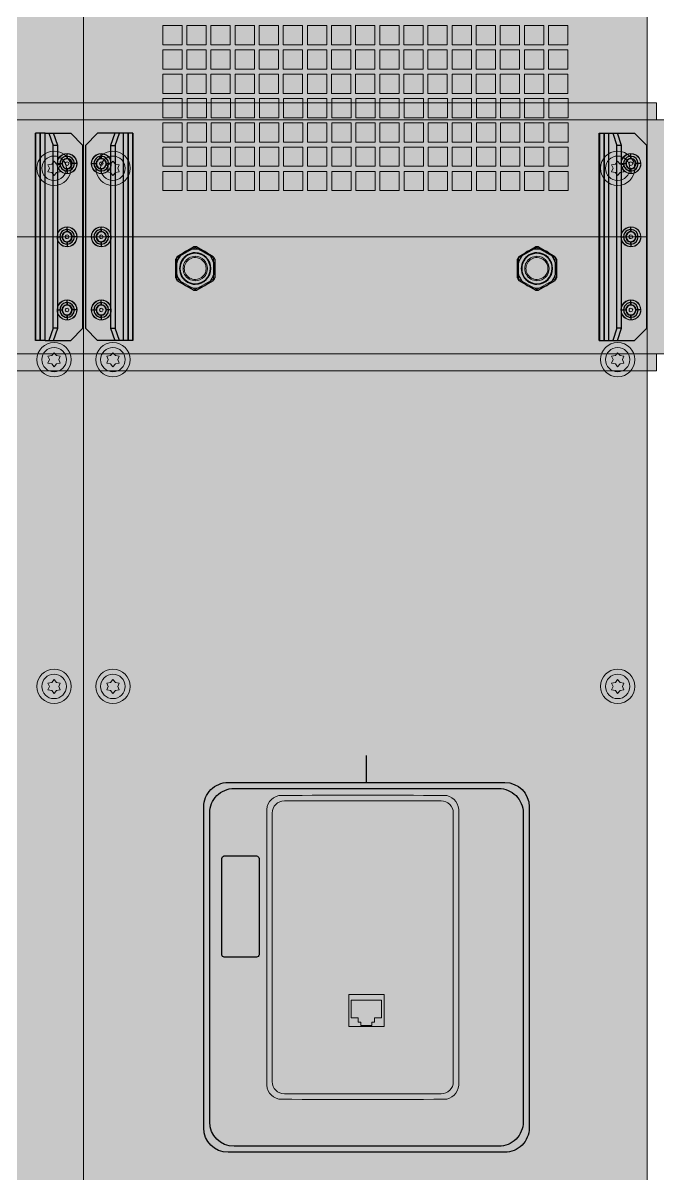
# Model space of a CAD drawing. Header units: millimetres. Extents: x 6914 to 9858, y -2771 to -210.
# Drawn here: x 7604.8 to 7864.9, y -1263.8 to -792.2 of the extents above; entities that cross this region are included whole.
import ezdxf

# ---------------------------------------------------------------- set-up
doc = ezdxf.new("R2010")
doc.units = ezdxf.units.MM
doc.layers.get('0').update_dxf_attribs({"lineweight": 9})
for name, color, linetype in [('Cabinet', 7, 'Continuous'), ('HIDDEN', 7, 'Continuous'), ('Modules', 7, 'Continuous')]:
    doc.layers.add(name, color=color, linetype=linetype)
doc.layers.add('THICK', color=7, linetype='Continuous', lineweight=13)
doc.layers.add('тонкая', color=7, linetype='Continuous', lineweight=13)
doc.layers.add('Невидимые', color=170, linetype='Continuous', plot=False)

# ---------------------------------------------------------------- blocks, each defined once
blk = doc.blocks.new('VW3A99ACFCB')
at = {"ltscale": 10, "true_color": 0xf0f0f0}
h = blk.add_hatch(color=7, dxfattribs=at)
h.dxf.hatch_style = 1
h.paths.add_polyline_path([(-250, -110), (-250, -103), (-285, -103), (-290, -98), (-290, -12), (-285, -7), (-250, -7), (-250, 0), (250, 0), (250, -7), (285, -7), (290, -12), (290, -98), (285, -103), (250, -103), (250, -110)])
at = {"ltscale": 40}
for p, q in [((-250, -7), (250, -7)), ((-250, -103), (250, -103))]:
    blk.add_line(p, q, dxfattribs=at)
at = {"ltscale": 10}
blk.add_lwpolyline([(-250, -110), (-250, -103), (-285, -103), (-290, -98), (-290, -12), (-285, -7), (-250, -7), (-250, 0), (250, 0), (250, -7), (285, -7), (290, -12), (290, -98), (285, -103), (250, -103), (250, -110), (-250, -110)], dxfattribs=at)
at = {"layer": 'HIDDEN'}
for p, q in [((-4.5, -12.5), (-4.5, -12.5)), ((-0.5, -12.5), (-4.5, -12.5)), ((-4.5, -97.5), (-4.5, -12.5)), ((-4.258770483138505, -97.5), (-4.258770483138505, -12.5)), ((-2.5, -12.5), (-2.5, -12.5)), ((-2.5, -97.5), (-2.5, -12.5)), ((-2.379385241569253, -97.5), (-2.379385241569253, -12.5)), ((-0.5, -12.5), (-0.5, -12.5)), ((-0.5, -97.5), (-0.5, -12.5)), ((-0.5, -97.5), (-0.5, -12.5)), ((-0.5, -12.5), (10, -12.5)), ((1.069303968688473, -12.5), (2.779404685323243, -17.5)), ((4.658789926892496, -17.5), (2.948689210272278, -12.5)), ((10, -12.5), (10, -12.5)), ((15, -17.5), (10, -12.5)), ((21, -12.5), (16, -17.5)), ((21, -12.5), (21, -12.5)), ((31.5, -12.5), (21, -12.5)), ((28.05131078972772, -12.5), (26.3412100731075, -17.5)), ((28.22059531467676, -17.5), (29.93069603129697, -12.5)), ((31.5, -12.5), (31.5, -12.5)), ((35.5, -12.5), (31.5, -12.5)), ((31.5, -12.5), (31.5, -97.5)), ((31.5, -12.5), (31.5, -97.5)), ((33.37938524156925, -12.5), (33.37938524156925, -97.5)), ((33.5, -12.5), (33.5, -12.5)), ((33.5, -12.5), (33.5, -97.5)), ((35.25877048313851, -12.5), (35.25877048313851, -97.5)), ((35.5, -12.5), (35.5, -12.5)), ((35.5, -12.5), (35.5, -97.5)), ((226.5, -12.5), (226.5, -12.5)), ((226.5, -12.5), (230.5, -12.5)), ((226.5, -97.5), (226.5, -12.5)), ((226.7412295168615, -97.5), (226.7412295168615, -12.5)), ((228.5, -12.5), (228.5, -12.5)), ((228.5, -97.5), (228.5, -12.5)), ((228.6206147584307, -97.5), (228.6206147584307, -12.5)), ((230.5, -12.5), (230.5, -12.5)), ((230.5, -12.5), (241, -12.5)), ((230.5, -97.5), (230.5, -12.5)), ((230.5, -97.5), (230.5, -12.5)), ((232.0693039686885, -12.5), (233.7794046853232, -17.5)), ((235.6587899268925, -17.5), (233.9486892102723, -12.5)), ((241, -12.5), (241, -12.5)), ((246, -17.5), (241, -12.5)), ((2.779404685323243, -92.5), (2.779404685323243, -17.5)), ((4.658789926892496, -17.5), (2.779404685323243, -17.5)), ((4.658789926892496, -92.5), (4.658789926892496, -17.5)), ((15, -17.5), (15, -17.5)), ((15, -92.5), (15, -17.5)), ((16, -17.5), (16, -17.5)), ((16, -17.5), (16, -92.5)), ((26.3412100731075, -17.5), (28.22059531467676, -17.5)), ((26.3412100731075, -17.5), (26.3412100731075, -92.5)), ((28.22059531467676, -17.5), (28.22059531467676, -92.5)), ((235.6587899268925, -17.5), (233.7794046853232, -17.5)), ((233.7794046853232, -92.5), (233.7794046853232, -17.5)), ((235.6587899268925, -92.5), (235.6587899268925, -17.5)), ((246, -17.5), (246, -17.5)), ((246, -92.5), (246, -17.5)), ((8.5, -23), (8.5, -21)), ((8.5, -22), (8.5, -23)), ((8.5, -23), (8.5, -22)), ((8.5, -22.94999999999709), (8.5, -22.94999999999709)), ((8.5, -23), (8.5, -23)), ((22.5, -23), (22.5, -21)), ((22.5, -22), (22.5, -23)), ((22.5, -23), (22.5, -22)), ((22.5, -22.94999999999709), (22.5, -22.94999999999709)), ((22.5, -23), (22.5, -23)), ((239.5, -23), (239.5, -21)), ((239.5, -22), (239.5, -23)), ((239.5, -23), (239.5, -22)), ((239.5, -22.94999999999709), (239.5, -22.94999999999709)), ((239.5, -23), (239.5, -23)), ((4.5, -25.00000001187436), (6.399999999994179, -25.00000000470754)), ((6.399999999994179, -25), (6.400000000314321, -25.00000000470754)), ((8.5, -24.25), (8.5, -24.25)), ((8.5, -25.75), (8.5, -25.75)), ((8.5, -28), (8.5, -27)), ((8.5, -27), (8.5, -27)), ((8.5, -27), (8.5, -29)), ((8.5, -27), (8.5, -28)), ((8.5, -27.05000000000291), (8.5, -27.05000000000291)), ((12.5, -24.99999998812564), (10.59999999999127, -24.99999999529246)), ((10.60000000000582, -25), (10.59999999968568, -24.99999999529246)), ((18.5, -25.00000001187436), (20.39999999999418, -25.00000000470754)), ((20.39999999999418, -25), (20.40000000031432, -25.00000000470754)), ((22.5, -24.25), (22.5, -24.25)), ((22.5, -25.75), (22.5, -25.75)), ((22.5, -28), (22.5, -27)), ((22.5, -27), (22.5, -27)), ((22.5, -27), (22.5, -29)), ((22.5, -27), (22.5, -28)), ((22.5, -27.05000000000291), (22.5, -27.05000000000291)), ((26.5, -24.99999998812564), (24.59999999999127, -24.99999999529246)), ((24.60000000000582, -25), (24.59999999968568, -24.99999999529246)), ((235.5, -25.00000001187436), (237.3999999999942, -25.00000000470754)), ((237.3999999999942, -25), (237.4000000003143, -25.00000000470754)), ((239.5, -24.25), (239.5, -24.25)), ((239.5, -25.75), (239.5, -25.75)), ((239.5, -28), (239.5, -27)), ((239.5, -27), (239.5, -27)), ((239.5, -27), (239.5, -29)), ((239.5, -27), (239.5, -28)), ((239.5, -27.05000000000291), (239.5, -27.05000000000291)), ((243.5, -24.99999998812564), (241.6000000000058, -24.99999999529246)), ((241.6000000000058, -25), (241.5999999996857, -24.99999999529246)), ((8.5, -53), (8.5, -51)), ((22.5, -53), (22.5, -51)), ((239.5, -53), (239.5, -51)), ((4.5, -55.00000001186709), (6.399999999994179, -55.00000000470754)), ((6.399999999994179, -55), (6.400000000314321, -55.00000000470754)), ((8.5, -52), (8.5, -53)), ((8.5, -53), (8.5, -52)), ((8.5, -52.94999999999709), (8.5, -52.94999999999709)), ((8.5, -53), (8.5, -53)), ((8.5, -54.25), (8.5, -54.25)), ((8.5, -55.75), (8.5, -55.75)), ((12.5, -54.99999998813291), (10.59999999999127, -54.99999999529246)), ((10.60000000000582, -55), (10.59999999968568, -54.99999999529246)), ((18.5, -55.00000001186709), (20.39999999999418, -55.00000000470754)), ((20.39999999999418, -55), (20.40000000031432, -55.00000000470754)), ((22.5, -52), (22.5, -53)), ((22.5, -53), (22.5, -52)), ((22.5, -52.94999999999709), (22.5, -52.94999999999709)), ((22.5, -53), (22.5, -53)), ((22.5, -54.25), (22.5, -54.25)), ((22.5, -55.75), (22.5, -55.75)), ((26.5, -54.99999998813291), (24.59999999999127, -54.99999999529246)), ((24.60000000000582, -55), (24.59999999968568, -54.99999999529246)), ((235.5, -55.00000001186709), (237.3999999999942, -55.00000000470754)), ((237.3999999999942, -55), (237.4000000003143, -55.00000000470754)), ((239.5, -52), (239.5, -53)), ((239.5, -53), (239.5, -52)), ((239.5, -52.94999999999709), (239.5, -52.94999999999709)), ((239.5, -53), (239.5, -53)), ((239.5, -54.25), (239.5, -54.25)), ((239.5, -55.75), (239.5, -55.75)), ((243.5, -54.99999998813291), (241.6000000000058, -54.99999999529246)), ((241.6000000000058, -55), (241.5999999996857, -54.99999999529246)), ((8.5, -58), (8.5, -57)), ((8.5, -57), (8.5, -57)), ((8.5, -57), (8.5, -59)), ((8.5, -57), (8.5, -58)), ((8.5, -57.05000000000291), (8.5, -57.05000000000291)), ((22.5, -58), (22.5, -57)), ((22.5, -57), (22.5, -57)), ((22.5, -57), (22.5, -59)), ((22.5, -57), (22.5, -58)), ((22.5, -57.05000000000291), (22.5, -57.05000000000291)), ((53.65225168956385, -63.00462015793164), (60.34774831043615, -59.13897338151583)), ((60.34774831043615, -59.13897338151583), (60.34774831043615, -59.13897338151583)), ((61, -59.33974596215558), (61, -59.33974596215558)), ((61.65225168956385, -59.13897338151583), (61.65225168956385, -59.13897338151583)), ((61.65225168956385, -59.13897338151583), (68.34774831043615, -63.00462015793164)), ((193.6522516895639, -63.00462015793164), (200.3477483104361, -59.13897338151583)), ((200.3477483104361, -59.13897338151583), (200.3477483104361, -59.13897338151583)), ((201, -59.33974596215558), (201, -59.33974596215558)), ((201.6522516895639, -59.13897338151583), (201.6522516895639, -59.13897338151583)), ((201.6522516895639, -59.13897338151583), (208.3477483104361, -63.00462015793164)), ((239.5, -58), (239.5, -57)), ((239.5, -57), (239.5, -57)), ((239.5, -57), (239.5, -59)), ((239.5, -57), (239.5, -58)), ((239.5, -57.05000000000291), (239.5, -57.05000000000291)), ((53, -64.13435322358418), (53, -64.13435322358418)), ((53, -71.86564677641582), (53, -64.13435322358418)), ((53.5, -63.66987298108143), (53.5, -63.66987298108143)), ((53.65225168956385, -63.00462015793164), (53.65225168956385, -63.00462015793164)), ((61, -61.57499999999709), (61, -61.57499999999709)), ((61, -63), (61, -63)), ((61, -63), (61, -63)), ((68.34774831043615, -63.00462015793164), (68.34774831043615, -63.00462015793164)), ((68.5, -63.66987298108143), (68.5, -63.66987298108143)), ((69, -64.13435322358418), (69, -64.13435322358418)), ((69, -64.13435322358418), (69, -71.86564677641582)), ((193, -64.13435322358418), (193, -64.13435322358418)), ((193, -71.86564677641582), (193, -64.13435322358418)), ((193.5, -63.66987298108143), (193.5, -63.66987298108143)), ((193.6522516895639, -63.00462015793164), (193.6522516895639, -63.00462015793164)), ((201, -61.57499999999709), (201, -61.57499999999709)), ((201, -63), (201, -63)), ((201, -63), (201, -63)), ((208.3477483104361, -63.00462015793164), (208.3477483104361, -63.00462015793164)), ((208.5, -63.66987298108143), (208.5, -63.66987298108143)), ((209, -64.13435322358418), (209, -64.13435322358418)), ((209, -64.13435322358418), (209, -71.86564677641582)), ((54.75, -68), (54.75, -68)), ((67.25, -68), (67.25, -68)), ((194.75, -68), (194.75, -68)), ((207.25, -68), (207.25, -68)), ((53, -71.86564677641582), (53, -71.86564677641582)), ((53.5, -72.33012701891857), (53.5, -72.33012701891857)), ((53.65225168956385, -72.99537984206836), (53.65225168956385, -72.99537984206836)), ((60.34774831043615, -76.86102661848417), (53.65225168956385, -72.99537984206836)), ((61, -73), (61, -73)), ((61, -73), (61, -73)), ((61, -74.42500000000291), (61, -74.42500000000291)), ((68.34774831043615, -72.99537984206836), (61.65225168956385, -76.86102661848417)), ((68.34774831043615, -72.99537984206836), (68.34774831043615, -72.99537984206836)), ((68.5, -72.33012701891857), (68.5, -72.33012701891857)), ((69, -71.86564677641582), (69, -71.86564677641582)), ((193, -71.86564677641582), (193, -71.86564677641582)), ((193.5, -72.33012701891857), (193.5, -72.33012701891857)), ((193.6522516895639, -72.99537984206836), (193.6522516895639, -72.99537984206836)), ((200.3477483104361, -76.86102661848417), (193.6522516895639, -72.99537984206836)), ((201, -73), (201, -73)), ((201, -73), (201, -73)), ((201, -74.42500000000291), (201, -74.42500000000291)), ((208.3477483104361, -72.99537984206836), (201.6522516895639, -76.86102661848417)), ((208.3477483104361, -72.99537984206836), (208.3477483104361, -72.99537984206836)), ((208.5, -72.33012701891857), (208.5, -72.33012701891857)), ((209, -71.86564677641582), (209, -71.86564677641582)), ((60.34774831043615, -76.86102661848417), (60.34774831043615, -76.86102661848417)), ((61, -76.66025403784442), (61, -76.66025403784442)), ((61.65225168956385, -76.86102661848417), (61.65225168956385, -76.86102661848417)), ((200.3477483104361, -76.86102661848417), (200.3477483104361, -76.86102661848417)), ((201, -76.66025403784442), (201, -76.66025403784442)), ((201.6522516895639, -76.86102661848417), (201.6522516895639, -76.86102661848417)), ((8.5, -83), (8.5, -81)), ((8.5, -82), (8.5, -83)), ((8.5, -83), (8.5, -82)), ((8.5, -82.94999999999709), (8.5, -82.94999999999709)), ((8.5, -83), (8.5, -83)), ((8.5, -84.25), (8.5, -84.25)), ((22.5, -83), (22.5, -81)), ((22.5, -82), (22.5, -83)), ((22.5, -83), (22.5, -82)), ((22.5, -82.94999999999709), (22.5, -82.94999999999709)), ((22.5, -83), (22.5, -83)), ((22.5, -84.25), (22.5, -84.25)), ((239.5, -83), (239.5, -81)), ((239.5, -82), (239.5, -83)), ((239.5, -83), (239.5, -82)), ((239.5, -82.94999999999709), (239.5, -82.94999999999709)), ((239.5, -83), (239.5, -83)), ((239.5, -84.25), (239.5, -84.25)), ((4.5, -85.00000001187436), (6.399999999994179, -85.00000000470754)), ((6.399999999994179, -85), (6.400000000314321, -85.0000000047039)), ((8.5, -85.75), (8.5, -85.75)), ((8.5, -88), (8.5, -87)), ((8.5, -87), (8.5, -87)), ((8.5, -87), (8.5, -89)), ((8.5, -87), (8.5, -88)), ((8.5, -87.04999999999927), (8.5, -87.04999999999927)), ((12.5, -84.99999998812564), (10.59999999999127, -84.99999999529246)), ((10.60000000000582, -85), (10.59999999968568, -84.9999999952961)), ((18.5, -85.00000001187436), (20.39999999999418, -85.00000000470754)), ((20.39999999999418, -85), (20.40000000031432, -85.0000000047039)), ((22.5, -85.75), (22.5, -85.75)), ((22.5, -88), (22.5, -87)), ((22.5, -87), (22.5, -87)), ((22.5, -87), (22.5, -89)), ((22.5, -87), (22.5, -88)), ((22.5, -87.04999999999927), (22.5, -87.04999999999927)), ((26.5, -84.99999998812564), (24.59999999999127, -84.99999999529246)), ((24.60000000000582, -85), (24.59999999968568, -84.9999999952961)), ((235.5, -85.00000001187436), (237.3999999999942, -85.00000000470754)), ((237.3999999999942, -85), (237.4000000003143, -85.0000000047039)), ((239.5, -85.75), (239.5, -85.75)), ((239.5, -88), (239.5, -87)), ((239.5, -87), (239.5, -87)), ((239.5, -87), (239.5, -89)), ((239.5, -87), (239.5, -88)), ((239.5, -87.04999999999927), (239.5, -87.04999999999927)), ((243.5, -84.99999998812564), (241.6000000000058, -84.99999999529246)), ((241.6000000000058, -85), (241.5999999996857, -84.9999999952961)), ((2.779404685323243, -92.5), (1.069303968688473, -97.5)), ((4.658789926892496, -92.5), (2.779404685323243, -92.5)), ((2.948689210272278, -97.5), (4.658789926892496, -92.5)), ((10, -97.5), (15, -92.5)), ((15, -92.5), (15, -92.5)), ((16, -92.5), (16, -92.5)), ((16, -92.5), (21, -97.5)), ((26.3412100731075, -92.5), (28.22059531467676, -92.5)), ((26.3412100731075, -92.5), (28.05131078972772, -97.5)), ((29.93069603129697, -97.5), (28.22059531467676, -92.5)), ((233.7794046853232, -92.5), (232.0693039686885, -97.5)), ((235.6587899268925, -92.5), (233.7794046853232, -92.5)), ((233.9486892102723, -97.5), (235.6587899268925, -92.5)), ((241, -97.5), (246, -92.5)), ((246, -92.5), (246, -92.5)), ((-4.5, -97.5), (-4.5, -97.5)), ((-0.5, -97.5), (-4.5, -97.5)), ((-2.5, -97.5), (-2.5, -97.5)), ((-0.5, -97.5), (-0.5, -97.5)), ((-0.5, -97.5), (10, -97.5)), ((10, -97.5), (10, -97.5)), ((21, -97.5), (21, -97.5)), ((31.5, -97.5), (21, -97.5)), ((35.5, -97.5), (31.5, -97.5)), ((31.5, -97.5), (31.5, -97.5)), ((33.5, -97.5), (33.5, -97.5)), ((35.5, -97.5), (35.5, -97.5)), ((226.5, -97.5), (226.5, -97.5)), ((226.5, -97.5), (230.5, -97.5)), ((228.5, -97.5), (228.5, -97.5)), ((230.5, -97.5), (230.5, -97.5)), ((230.5, -97.5), (241, -97.5)), ((241, -97.5), (241, -97.5))]:
    blk.add_line(p, q, dxfattribs=at)
for centre, radius, start, end in [((8.5, -25), 3, 89.99998127617698, 270.000018723823), ((8.5, -25), 2.1, 0, 180.0000198582684), ((8.5, -25), 2.05, 89.99998127611597, 270.000018723884), ((8.5, -25), 2, 89.99998127617698, 270.000018723823), ((8.5, -25), 2, 89.99998127617698, 270.000018723823), ((8.5, -25), 3, 270.000018723823, 89.99998127617698), ((8.5, -25), 2.05, 270.000018723884, 89.99998127611597), ((8.5, -25), 2, 270.000018723823, 89.99998127617698), ((8.5, -25), 2, 270.000018723823, 89.99998127617698), ((22.5, -25), 3, 89.99998127617698, 270.000018723823), ((22.5, -25), 2.1, 0, 180.0000198582684), ((22.5, -25), 2.05, 89.99998127611597, 270.000018723884), ((22.5, -25), 2, 89.99998127617698, 270.000018723823), ((22.5, -25), 2, 89.99998127617698, 270.000018723823), ((22.5, -25), 3, 270.000018723823, 89.99998127617698), ((22.5, -25), 2.05, 270.000018723884, 89.99998127611597), ((22.5, -25), 2, 270.000018723823, 89.99998127617698), ((22.5, -25), 2, 270.000018723823, 89.99998127617698), ((239.5, -25), 3, 89.99998127617698, 270.000018723823), ((239.5, -25), 2.1, 0, 180.0000198582684), ((239.5, -25), 2.05, 89.99998127611597, 270.000018723884), ((239.5, -25), 2, 89.99998127617698, 270.000018723823), ((239.5, -25), 2, 89.99998127617698, 270.000018723823), ((239.5, -25), 3, 270.000018723823, 89.99998127617698), ((239.5, -25), 2.05, 270.000018723884, 89.99998127611597), ((239.5, -25), 2, 270.000018723823, 89.99998127617698), ((239.5, -25), 2, 270.000018723823, 89.99998127617698), ((8.5, -25), 2.1, 180.0000198582684, 0), ((22.5, -25), 2.1, 180.0000198582684, 0), ((239.5, -25), 2.1, 180.0000198582684, 0), ((8.5, -55), 3, 89.99998127617698, 270.000018723823), ((8.5, -55), 2.1, 0, 180.0000198582684), ((8.5, -55), 2.1, 180.0000198582684, 0), ((8.5, -55), 2.05, 89.99998127611597, 270.000018723884), ((8.5, -55), 2, 89.99998127617698, 270.000018723823), ((8.5, -55), 2, 89.99998127617698, 270.000018723823), ((8.5, -55), 3, 270.000018723823, 89.99998127617698), ((8.5, -55), 2.05, 270.000018723884, 89.99998127611597), ((8.5, -55), 2, 270.000018723823, 89.99998127617698), ((8.5, -55), 2, 270.000018723823, 89.99998127617698), ((22.5, -55), 3, 89.99998127617698, 270.000018723823), ((22.5, -55), 2.1, 0, 180.0000198582684), ((22.5, -55), 2.1, 180.0000198582684, 0), ((22.5, -55), 2.05, 89.99998127611597, 270.000018723884), ((22.5, -55), 2, 89.99998127617698, 270.000018723823), ((22.5, -55), 2, 89.99998127617698, 270.000018723823), ((22.5, -55), 3, 270.000018723823, 89.99998127617698), ((22.5, -55), 2.05, 270.000018723884, 89.99998127611597), ((22.5, -55), 2, 270.000018723823, 89.99998127617698), ((22.5, -55), 2, 270.000018723823, 89.99998127617698), ((239.5, -55), 3, 89.99998127617698, 270.000018723823), ((239.5, -55), 2.1, 0, 180.0000198582684), ((239.5, -55), 2.1, 180.0000198582684, 0), ((239.5, -55), 2.05, 89.99998127611597, 270.000018723884), ((239.5, -55), 2, 89.99998127617698, 270.000018723823), ((239.5, -55), 2, 89.99998127617698, 270.000018723823), ((239.5, -55), 3, 270.000018723823, 89.99998127617698), ((239.5, -55), 2.05, 270.000018723884, 89.99998127611597), ((239.5, -55), 2, 270.000018723823, 89.99998127617698), ((239.5, -55), 2, 270.000018723823, 89.99998127617698), ((61, -68), 8, 119.9999941332611, 180.0000198399067), ((61, -68), 8, 89.99998127607276, 119.9999941332611), ((61, -68), 8.885, 89.99998127603108, 94.20990326735513), ((61, -68), 8.885, 85.79011658049959, 89.99998127603108), ((61, -68), 8, 60.00002571459981, 89.99998127607276), ((61, -68), 8, 0, 60.00002571459981), ((201, -68), 8, 119.9999941332611, 180.0000198399067), ((201, -68), 8, 89.99998127607276, 119.9999941332611), ((201, -68), 8.885, 89.99998127603108, 94.20990326735513), ((201, -68), 8.885, 85.79011658049959, 89.99998127603108), ((201, -68), 8, 60.00002571459981, 89.99998127607276), ((201, -68), 8, 0, 60.00002571459981), ((61, -68), 8.885000000000002, 145.7900849992804, 154.2098716860706), ((61, -68), 6.425, 89.99998127607641, 270.0000187239236), ((61, -68), 6.25, 0, 180.0000198399067), ((61, -68), 6.425, 270.0000187239236, 89.99998127607641), ((61, -68), 8.885, 25.79009086595174, 34.20987755277147), ((201, -68), 8.885000000000002, 145.7900849992804, 154.2098716860706), ((201, -68), 6.425, 89.99998127607641, 270.0000187239236), ((201, -68), 6.25, 0, 180.0000198399067), ((201, -68), 6.425, 270.0000187239236, 89.99998127607641), ((201, -68), 8.885, 25.79009086595174, 34.20987755277147), ((61, -68), 8, 180.0000198399067, 240.0000058667389), ((61, -68), 6.25, 180.0000198399067, 0), ((61, -68), 8, 299.9999742854002, 0), ((201, -68), 8, 180.0000198399067, 240.0000058667389), ((201, -68), 6.25, 180.0000198399067, 0), ((201, -68), 8, 299.9999742854002, 0), ((61, -68), 8.885, 205.7901283139294, 214.2099150007196), ((61, -68), 8, 240.0000058667389, 270.0000187239272), ((61, -68), 8, 270.0000187239272, 299.9999742854002), ((61, -68), 8.885000000000002, 325.7901224472286, 334.2099091340482), ((201, -68), 8.885, 205.7901283139294, 214.2099150007196), ((201, -68), 8, 240.0000058667389, 270.0000187239272), ((201, -68), 8, 270.0000187239272, 299.9999742854002), ((201, -68), 8.885000000000002, 325.7901224472286, 334.2099091340482), ((61, -68), 8.885, 265.7900967326449, 270.0000187239689), ((61, -68), 8.885, 270.0000187239689, 274.2098834195004), ((201, -68), 8.885, 265.7900967326449, 270.0000187239689), ((201, -68), 8.885, 270.0000187239689, 274.2098834195004), ((8.5, -85), 3, 89.99998127617698, 270.000018723823), ((8.5, -85), 2.1, 0, 180.0000198582684), ((8.5, -85), 2.05, 89.99998127611597, 270.000018723884), ((8.5, -85), 2, 89.99998127617698, 270.000018723823), ((8.5, -85), 2, 89.99998127617698, 270.000018723823), ((8.5, -85), 3, 270.000018723823, 89.99998127617698), ((8.5, -85), 2.05, 270.000018723884, 89.99998127611597), ((8.5, -85), 2, 270.000018723823, 89.99998127617698), ((8.5, -85), 2, 270.000018723823, 89.99998127617698), ((22.5, -85), 3, 89.99998127617698, 270.000018723823), ((22.5, -85), 2.1, 0, 180.0000198582684), ((22.5, -85), 2.05, 89.99998127611597, 270.000018723884), ((22.5, -85), 2, 89.99998127617698, 270.000018723823), ((22.5, -85), 2, 89.99998127617698, 270.000018723823), ((22.5, -85), 3, 270.000018723823, 89.99998127617698), ((22.5, -85), 2.05, 270.000018723884, 89.99998127611597), ((22.5, -85), 2, 270.000018723823, 89.99998127617698), ((22.5, -85), 2, 270.000018723823, 89.99998127617698), ((239.5, -85), 3, 89.99998127617698, 270.000018723823), ((239.5, -85), 2.1, 0, 180.0000198582684), ((239.5, -85), 2.05, 89.99998127611597, 270.000018723884), ((239.5, -85), 2, 89.99998127617698, 270.000018723823), ((239.5, -85), 2, 89.99998127617698, 270.000018723823), ((239.5, -85), 3, 270.000018723823, 89.99998127617698), ((239.5, -85), 2.05, 270.000018723884, 89.99998127611597), ((239.5, -85), 2, 270.000018723823, 89.99998127617698), ((239.5, -85), 2, 270.000018723823, 89.99998127617698), ((8.5, -85), 2.1, 180.0000198582684, 0), ((22.5, -85), 2.1, 180.0000198582684, 0), ((239.5, -85), 2.1, 180.0000198582684, 0)]:
    blk.add_arc(centre, radius, start, end, dxfattribs=at)
at = {"layer": 'THICK'}
for p, q in [((4.399999999994179, -25.00000001225271), (4.5, -25.00000001187436)), ((12.59999999999127, -24.99999998774729), (12.5, -24.99999998812564)), ((18.39999999999418, -25.00000001225271), (18.5, -25.00000001187436)), ((26.59999999999127, -24.99999998774729), (26.5, -24.99999998812564)), ((235.3999999999942, -25.00000001225271), (235.5, -25.00000001187436)), ((243.6000000000058, -24.99999998774729), (243.5, -24.99999998812564)), ((4.399999999994179, -55.00000001224544), (4.5, -55.00000001186709)), ((12.59999999999127, -54.99999998775456), (12.5, -54.99999998813291)), ((18.39999999999418, -55.00000001224544), (18.5, -55.00000001186709)), ((26.59999999999127, -54.99999998775456), (26.5, -54.99999998813291)), ((235.3999999999942, -55.00000001224544), (235.5, -55.00000001186709)), ((243.6000000000058, -54.99999998775456), (243.5, -54.99999998813291)), ((61, -59.33974596215558), (53.5, -63.66987298108143)), ((68.5, -63.66987298108143), (61, -59.33974596215558)), ((201, -59.33974596215558), (193.5, -63.66987298108143)), ((208.5, -63.66987298108143), (201, -59.33974596215558)), ((53.5, -63.66987298108143), (53.5, -72.33012701891857)), ((61, -63.5), (61, -63)), ((68.5, -72.33012701891857), (68.5, -63.66987298108143)), ((193.5, -63.66987298108143), (193.5, -72.33012701891857)), ((201, -63.5), (201, -63)), ((208.5, -72.33012701891857), (208.5, -63.66987298108143)), ((53.5, -72.33012701891857), (61, -76.66025403784442)), ((61, -76.66025403784442), (68.5, -72.33012701891857)), ((61, -72.5), (61, -73)), ((193.5, -72.33012701891857), (201, -76.66025403784442)), ((201, -76.66025403784442), (208.5, -72.33012701891857)), ((201, -72.5), (201, -73)), ((4.399999999994179, -85.00000001224907), (4.5, -85.00000001187436)), ((12.59999999999127, -84.99999998775093), (12.5, -84.99999998812564)), ((18.39999999999418, -85.00000001224907), (18.5, -85.00000001187436)), ((26.59999999999127, -84.99999998775093), (26.5, -84.99999998812564)), ((235.3999999999942, -85.00000001224907), (235.5, -85.00000001187436)), ((243.6000000000058, -84.99999998775093), (243.5, -84.99999998812564))]:
    blk.add_line(p, q, dxfattribs=at)
for centre, radius, start, end in [((8.5, -25), 4.1, 0, 180.0000198215279), ((8.5, -25), 4, 89.99998127596854, 270.0000187240315), ((8.5, -25), 4, 270.0000187240315, 89.99998127596854), ((22.5, -25), 4.1, 0, 180.0000198215279), ((22.5, -25), 4, 89.99998127596854, 270.0000187240315), ((22.5, -25), 4, 270.0000187240315, 89.99998127596854), ((239.5, -25), 4.1, 0, 180.0000198215279), ((239.5, -25), 4, 89.99998127596854, 270.0000187240315), ((239.5, -25), 4, 270.0000187240315, 89.99998127596854), ((8.5, -25), 4.1, 180.0000198215279, 0), ((8.5, -25), 0.75, 89.99998127589906, 270.0000187241009), ((8.5, -25), 0.75, 270.0000187241009, 89.99998127589906), ((22.5, -25), 4.1, 180.0000198215279, 0), ((22.5, -25), 0.75, 89.99998127589906, 270.0000187241009), ((22.5, -25), 0.75, 270.0000187241009, 89.99998127589906), ((239.5, -25), 4.1, 180.0000198215279, 0), ((239.5, -25), 0.75, 89.99998127589906, 270.0000187241009), ((239.5, -25), 0.75, 270.0000187241009, 89.99998127589906), ((8.5, -55), 4.1, 0, 180.0000198215279), ((8.5, -55), 4, 89.99998127596854, 270.0000187240315), ((8.5, -55), 4, 270.0000187240315, 89.99998127596854), ((22.5, -55), 4.1, 0, 180.0000198215279), ((22.5, -55), 4, 89.99998127596854, 270.0000187240315), ((22.5, -55), 4, 270.0000187240315, 89.99998127596854), ((239.5, -55), 4.1, 0, 180.0000198215279), ((239.5, -55), 4, 89.99998127596854, 270.0000187240315), ((239.5, -55), 4, 270.0000187240315, 89.99998127596854), ((8.5, -55), 4.1, 180.0000198215279, 0), ((8.5, -55), 0.75, 89.99998127589906, 270.0000187241009), ((8.5, -55), 0.75, 270.0000187241009, 89.99998127589906), ((22.5, -55), 4.1, 180.0000198215279, 0), ((22.5, -55), 0.75, 89.99998127589906, 270.0000187241009), ((22.5, -55), 0.75, 270.0000187241009, 89.99998127589906), ((239.5, -55), 4.1, 180.0000198215279, 0), ((239.5, -55), 0.75, 89.99998127589906, 270.0000187241009), ((239.5, -55), 0.75, 270.0000187241009, 89.99998127589906), ((61, -68), 5, 89.99998127601023, 270.0000187239898), ((61, -68), 4.5, 89.99998127608434, 270.0000187239157), ((61, -68), 4.5, 270.0000187239157, 89.99998127608434), ((61, -68), 5, 270.0000187239898, 89.99998127601023), ((201, -68), 5, 89.99998127601023, 270.0000187239898), ((201, -68), 4.5, 89.99998127608434, 270.0000187239157), ((201, -68), 4.5, 270.0000187239157, 89.99998127608434), ((201, -68), 5, 270.0000187239898, 89.99998127601023), ((8.5, -85), 4.1, 0, 180.0000198215279), ((8.5, -85), 4, 89.99998127596854, 270.0000187240315), ((8.5, -85), 0.75, 89.99998127589906, 270.0000187241009), ((8.5, -85), 0.75, 270.0000187241009, 89.99998127589906), ((8.5, -85), 4, 270.0000187240315, 89.99998127596854), ((22.5, -85), 4.1, 0, 180.0000198215279), ((22.5, -85), 4, 89.99998127596854, 270.0000187240315), ((22.5, -85), 0.75, 89.99998127589906, 270.0000187241009), ((22.5, -85), 0.75, 270.0000187241009, 89.99998127589906), ((22.5, -85), 4, 270.0000187240315, 89.99998127596854), ((239.5, -85), 4.1, 0, 180.0000198215279), ((239.5, -85), 4, 89.99998127596854, 270.0000187240315), ((239.5, -85), 0.75, 89.99998127589906, 270.0000187241009), ((239.5, -85), 0.75, 270.0000187241009, 89.99998127589906), ((239.5, -85), 4, 270.0000187240315, 89.99998127596854), ((8.5, -85), 4.1, 180.0000198215279, 0), ((22.5, -85), 4.1, 180.0000198215279, 0), ((239.5, -85), 4.1, 180.0000198215279, 0)]:
    blk.add_arc(centre, radius, start, end, dxfattribs=at)
blk = doc.blocks.new('tjsryfyhkf')
at = {"ltscale": 40, "true_color": 0xf0f0f0}
h = blk.add_hatch(color=7, dxfattribs=at)
edge = h.paths.add_edge_path()
edge.add_arc((0, 0), 7.025027853900042, 0, 360)
blk.add_lwpolyline([(-2.515608097799941, 1.400590768800612), (-1.898606693900092, 0.001810138000109873), (-2.515608097799941, -1.455558163199385), (-0.9483879146000618, -1.680754521299605), (0, -2.911095599699365), (1.010637314441738, -1.680754521293238), (2.521100691862102, -1.455558163100704), (1.959025228999963, 0.001810138000109873), (2.521100691900301, 1.400590768800612), (1.010637314399901, 1.680713067900342), (0, 2.857959070016022), (-0.9483879145900573, 1.680713067912166), (-2.515608097799941, 1.400590768800612), (-1.898606693919646, 0.001810137953270896)])
at = {"ltscale": 40}
for radius in [7.025027853900042, 5.014738413300051]:
    blk.add_circle((0, 0), radius, dxfattribs=at)
blk = doc.blocks.new('Из_буфера7475')
at = {"ltscale": 40}
h = blk.add_hatch(color=252, dxfattribs=at)
h.paths.add_polyline_path([(-115.4442582261563, -1152.968736178), (115.4497508202439, -1152.968736178), (115.4497508202439, -1396.2082658965), (-115.4442582261563, -1396.2082658965)])
h.paths.add_polyline_path([(115.4497508202439, -47.67641253560032), (115.4497508202439, -1152.968736178), (-115.4442582261563, -1152.968736178), (-115.4442582261563, -47.67641253560032), (-113.4442582261563, -45.67641253560032), (113.4497508202439, -45.67641253560032)])
h.paths.add_polyline_path([(-115.4442582261563, -1152.968736178), (115.4497508202439, -1152.968736178), (115.4497508202439, -1396.2082658965), (-115.4442582261563, -1396.2082658965)])
blk.add_line((-115.4442582261563, -473.3334508910002), (115.4497508202439, -473.3334508910002), dxfattribs=at)
blk.add_lwpolyline([(115.4497508202439, -47.67641253560032), (115.4497508202439, -1152.968736178), (-115.4442582261563, -1152.968736178), (-115.4442582261563, -47.67641253560032), (-113.4442582261563, -45.67641253560032), (113.4497508202439, -45.67641253560032)], close=True, dxfattribs=at)
for p in [(103.400830229557, -445.2260160165997), (103.400830229557, -523.7060521087997), (103.400830229557, -657.7015469076005)]:
    blk.add_blockref('tjsryfyhkf', p, dxfattribs=at)
blk = doc.blocks.new('RMJSRYMSF')
h = blk.add_hatch(color=104)
edge = h.paths.add_edge_path()
edge.add_arc((-56.68166662283996, -141.6396254800038), 9.999999999994508, 180.0003397439332, 270.0000000000382, ccw=False)
edge.add_line((-66.68166662265867, -141.6396847765063), (-66.6824471996515, -10.00005929650797))
edge.add_arc((-56.68244719978744, -10.00000000003987), 10.00000000003987, 90.00000000022169, 180.0003397437363, ccw=False)
edge.add_line((-56.68244719982613, 0), (56.68244719982613, 0))
edge.add_arc((56.68244719982643, -10.00000000000087), 10.00000000000087, 0.0003397439696186666, 90.0000000000017, ccw=False)
edge.add_line((66.6824471996515, -9.99994070349203), (66.68322777663707, -141.6395661834904))
edge.add_arc((56.68322777679642, -141.6396254799819), 10.00000000001645, -89.99999999991252, 0.0003397438704269007, ccw=False)
edge.add_line((56.68322777681169, -151.6396254799984), (-56.68166662283329, -151.6396254799984))
edge = h.paths.add_edge_path()
edge.add_arc((-58.22383204984976, -70.62068883984352), 1.000000000153932, 180.0000000088197, 269.99999999118035, ccw=False)
edge.add_line((-59.22383205000369, -70.62068883999746), (-59.22383205000369, -31.12938836000103))
edge.add_arc((-58.22383204999028, -31.12938836001445), 1.000000000013415, 90.00000000076858, 179.9999999992314, ccw=False)
edge.add_line((-58.22383205000369, -30.12938836000103), (-45.01167398999678, -30.12938836000103))
edge.add_arc((-45.0116739899205, -31.12938835992475), 0.9999999999237162, -4.370690476207528e-09, 90.00000000437069, ccw=False)
edge.add_line((-44.01167398999678, -31.12938836000103), (-44.01167398999678, -70.62068883999746))
edge.add_arc((-45.0116739899787, -70.62068884001553), 0.9999999999819238, -90.00000000103569, 1.035687091643922e-09, ccw=False)
edge.add_line((-45.01167398999678, -71.62068883999746), (-58.22383205000369, -71.62068883999746))
h.paths.add_polyline_path([(7.249999999898137, -100.0000003425957), (-7.25, -100.0000003425957), (-7.25, -87.00000000043656), (7.249999999898137, -87.00000000043656)])
at = {"ltscale": 20, "true_color": 0xc5c7c6}
h = blk.add_hatch(color=9, dxfattribs=at)
h.paths.add_polyline_path([(-7.25, -87.00000000043656), (7.249999999898137, -87.00000000043656), (7.249999999898133, -100), (-7.25, -100)])
h.paths.add_polyline_path([(-6.226099999301368, -89.19000000003871), (6.173899999295827, -89.19000000003871), (6.173899999295827, -96.50000000050932), (3.36889999959385, -96.50000000050932), (3.36889999959385, -98.30000000126165), (2.248900000398862, -98.30000000126165), (2.248900000398862, -99.60000000013679), (-2.301100000404404, -99.60000000013679), (-2.301100000404404, -98.30000000126165), (-3.421099999599392, -98.30000000126165), (-3.421099999599392, -96.50000000050932), (-6.226099999301368, -96.50000000050932)])
at = {"layer": 'тонкая', "ltscale": 100}
h = blk.add_hatch(color=251, dxfattribs=at)
h.paths.add_polyline_path([(-6.226099999301368, -89.19000000003871), (6.173899999295827, -89.19000000003871), (6.173899999295827, -96.50000000050932), (3.36889999959385, -96.50000000050932), (3.36889999959385, -98.30000000126165), (2.248900000398862, -98.30000000126165), (2.248900000398862, -99.60000000013679), (-2.301100000404404, -99.60000000013679), (-2.301100000404404, -98.30000000126165), (-3.421099999599392, -98.30000000126165), (-3.421099999599392, -96.50000000050932), (-6.226099999301368, -96.50000000050932)])
h.paths.add_polyline_path([(-58.22383204999028, -30.12938836000103), (-45.0116739899205, -30.12938836000103, -0.4142135623730951), (-44.01167398999678, -31.12938835992475), (-44.01167398999678, -70.62068884001553, -0.414213562373095), (-45.0116739899787, -71.62068883999746), (-58.22383204984976, -71.62068883999746, -0.414213562373095), (-59.22383205000369, -70.62068883984352), (-59.22383205000369, -31.12938836001445, -0.414213562373095)])
at = {"layer": 'Cabinet'}
blk.add_lwpolyline([(-56.68166662283329, -151.6396254799984, -0.4142118256200094), (-66.68166662265867, -141.6396847765063), (-66.6824471996515, -10.00005929650797, -0.414215299126369), (-56.68244719982613, 0), (56.68244719982613, 0, -0.4142118256196364), (66.6824471996515, -9.99994070349203), (66.68322777663707, -141.6395661834904, -0.4142152991277409), (56.68322777681169, -151.6396254799984)], format="xyb", close=True, dxfattribs=at)
at = {"layer": 'Cabinet', "ltscale": 10}
for points in [[(-54.21242720999726, -149.1705046599964, -0.4142135623726089), (-64.21242720999726, -139.1705046599964), (-64.21242720999726, -12.46912082000199, -0.4142135623734347), (-54.21242720999726, -2.46912082000199), (54.21242720999726, -2.46912082000199, -0.4142135623739209), (64.21242720999726, -12.46912082000199), (64.21242720999726, -139.1705046599964, -0.4142135623739209), (54.21242720999726, -149.1705046599964)], [(-58.22383205000369, -71.62068883999746, -0.4142135622829238), (-59.22383205000369, -70.62068883999746), (-59.22383205000369, -31.12938836000103, -0.4142135623652367), (-58.22383205000369, -30.12938836000103), (-45.01167398999678, -30.12938836000103, -0.4142135624177811), (-44.01167398999678, -31.12938836000103), (-44.01167398999678, -70.62068883999746, -0.4142135623836838), (-45.01167398999678, -71.62068883999746)]]:
    blk.add_lwpolyline(points, format="xyb", close=True, dxfattribs=at)
at = {"layer": 'THICK'}
for p, q in [((-6.226099999301368, -91.63500000034401), (-6.226099999301368, -89.19000000003871)), ((-6.226099999301368, -89.19000000003871), (6.173899999295827, -89.19000000003871)), ((6.173899999295827, -89.19000000003871), (6.173899999295827, -91.63500000034401)), ((-6.226099999301368, -94.06499999998778), (-6.226099999301368, -91.63500000034401)), ((-6.226099999301368, -96.50000000050932), (-6.226099999301368, -94.06499999998778)), ((6.173899999295827, -91.63500000034401), (6.173899999295827, -94.06499999998778)), ((6.173899999295827, -94.06499999998778), (6.173899999295827, -96.50000000050932)), ((-3.421099999599392, -96.50000000050932), (-6.226099999301368, -96.50000000050932)), ((-3.421099999599392, -98.30000000126165), (-3.421099999599392, -96.50000000050932)), ((-2.301100000404404, -98.30000000126165), (-3.421099999599392, -98.30000000126165)), ((-2.301100000404404, -99.60000000013679), (-2.301100000404404, -98.30000000126165)), ((3.36889999959385, -98.30000000126165), (2.248900000398862, -98.30000000126165)), ((2.248900000398862, -98.30000000126165), (2.248900000398862, -99.60000000013679)), ((6.173899999295827, -96.50000000050932), (3.36889999959385, -96.50000000050932)), ((3.36889999959385, -96.50000000050932), (3.36889999959385, -98.30000000126165)), ((-6.25, -100), (6.25, -100)), ((2.248900000398862, -99.60000000013679), (-2.301100000404404, -99.60000000013679))]:
    blk.add_line(p, q, dxfattribs=at)
at = {"layer": 'тонкая'}
for p, q in [((-40.79499373743602, -11.08366013120394), (-40.79499373743602, -124.1111870331006)), ((37.79466043076536, -124.1111869734013), (37.79466043076536, -11.08366012020269))]:
    blk.add_line(p, q, dxfattribs=at)
at = {"layer": 'тонкая', "ltscale": 100}
blk.add_lwpolyline([(-38.60016666663432, -12.54742355020426, -0.4142135609429282), (-33.60016666663432, -7.547423550204257), (30.59983333296259, -7.547423550204257, -0.4142135611234306), (35.59983333296259, -12.54742355020426), (35.59983333296259, -122.6474235511996, -0.4142135607743599), (30.59983333296259, -127.6474235511996), (-33.60016666663432, -127.6474235511996, -0.4142135609429282), (-38.60016666663432, -122.6474235511996)], format="xyb", close=True, dxfattribs=at)
blk.add_lwpolyline([(7.249999999898137, -100.0000003425957), (-7.25, -100.0000003425957), (-7.25, -87.00000000043656), (7.249999999898137, -87.00000000043656)], close=True, dxfattribs=at)
at = {"layer": 'тонкая'}
for centre, radius, start, end in [((-34.68834242813318, -11.39709259620577), 6.11468969968, 90.1095308064777, 177.0617776828313), ((-1.500166837133293, -17179.27853975121), 17174.028226, 89.88922853423287, 90.11073401783042), ((31.68804416976491, -11.39705553120439), 6.11465279825, 2.937898390349734, 89.89083281605738), ((-34.68837752833497, -123.7977916232048), 6.11465274634, 182.937878542454, 269.8908129682188), ((31.68800912056759, -123.7977545052054), 6.11468970073, 270.109510958576, 357.0618151308223), ((-1.500166837635334, 17044.07629124879), 17174.0208247, 269.8892659821695, 270.1107714657671)]:
    blk.add_arc(centre, radius, start, end, dxfattribs=at)

msp = doc.modelspace()

# ---------------------------------------------------------------- hatches: boundary and pattern name
at = {"ltscale": 40}
h = msp.add_hatch(color=252, dxfattribs=at)
h.paths.add_polyline_path([(7629.57819861997, -1559.522119736408), (7860.472207666368, -1559.522119736408), (7860.472207666368, -1802.761649454908), (7629.57819861997, -1802.761649454908)])
h.paths.add_polyline_path([(7860.472207666368, -454.2297960940086), (7860.472207666368, -1559.522119736408), (7629.57819861997, -1559.522119736408), (7629.57819861997, -454.2297960940086), (7631.57819861997, -452.2297960940086), (7858.472207666368, -452.2297960940086)])
h.paths.add_polyline_path([(7629.57819861997, -1559.522119736408), (7860.472207666368, -1559.522119736408), (7860.472207666368, -1802.761649454908), (7629.57819861997, -1802.761649454908)])

# ---------------------------------------------------------------- linework, layer by layer
msp.add_line((7629.57819861997, -879.8868344494085), (7860.472207666368, -879.8868344494085), dxfattribs=at)
msp.add_lwpolyline([(7860.472207666368, -454.2297960940086), (7860.472207666368, -1559.522119736408), (7629.57819861997, -1559.522119736408), (7629.57819861997, -454.2297960940086), (7631.57819861997, -452.2297960940086), (7858.472207666368, -452.2297960940086)], close=True, dxfattribs=at)
at = {"layer": 'Modules', "color": 250, "lineweight": 18}
msp.add_open_spline([(7629.57819861997, -879.8868344494085), (7629.57819861997, -879.8868344494085), (7629.57819861997, -1559.522119736408), (7629.57819861997, -1559.522119736408)], degree=3, dxfattribs=at)
at = {"layer": 'Невидимые', "ltscale": 40}
msp.add_line((7745.49390450637, -1103.645963759908), (7745.49390450637, -1092.567633733075), dxfattribs=at)
at = {"layer": 'тонкая'}
for points in [[(7662.044351736125, -793.2403259301091), (7669.948056036125, -793.2403259301091), (7669.948056036125, -801.1440302301089), (7662.044351736125, -801.1440302301089)], [(7671.922633356125, -793.2403259301091), (7679.826337656125, -793.2403259301091), (7679.826337656125, -801.1440302301089), (7671.922633356125, -801.1440302301089)], [(7681.800914976125, -793.2403259301091), (7689.704619276125, -793.2403259301091), (7689.704619276125, -801.1440302301089), (7681.800914976125, -801.1440302301089)], [(7691.679196596125, -793.2403259301091), (7699.582900896125, -793.2403259301091), (7699.582900896125, -801.1440302301089), (7691.679196596125, -801.1440302301089)], [(7701.557478216125, -793.2403259301091), (7709.461182516126, -793.2403259301091), (7709.461182516126, -801.1440302301089), (7701.557478216125, -801.1440302301089)], [(7711.435759836125, -793.2403259301091), (7719.339464136126, -793.2403259301091), (7719.339464136126, -801.1440302301089), (7711.435759836125, -801.1440302301089)], [(7721.314041456125, -793.2403259301091), (7729.217745756126, -793.2403259301091), (7729.217745756126, -801.1440302301089), (7721.314041456125, -801.1440302301089)], [(7731.192323076125, -793.2403259301091), (7739.096027376126, -793.2403259301091), (7739.096027376126, -801.1440302301089), (7731.192323076125, -801.1440302301089)], [(7741.070604696125, -793.2403259301091), (7748.974308996126, -793.2403259301091), (7748.974308996126, -801.1440302301089), (7741.070604696125, -801.1440302301089)], [(7750.948886316125, -793.2403259301091), (7758.852590616126, -793.2403259301091), (7758.852590616126, -801.1440302301089), (7750.948886316125, -801.1440302301089)], [(7760.827167936125, -793.2403259301091), (7768.730872236126, -793.2403259301091), (7768.730872236126, -801.1440302301089), (7760.827167936125, -801.1440302301089)], [(7770.705449556125, -793.2403259301091), (7778.609153856126, -793.2403259301091), (7778.609153856126, -801.1440302301089), (7770.705449556125, -801.1440302301089)], [(7780.583731176125, -793.2403259301091), (7788.487435476126, -793.2403259301091), (7788.487435476126, -801.1440302301089), (7780.583731176125, -801.1440302301089)], [(7790.462012796125, -793.2403259301091), (7798.365717096126, -793.2403259301091), (7798.365717096126, -801.1440302301089), (7790.462012796125, -801.1440302301089)], [(7800.340294416125, -793.2403259301091), (7808.243998716126, -793.2403259301091), (7808.243998716126, -801.1440302301089), (7800.340294416125, -801.1440302301089)], [(7810.218576036125, -793.2403259301091), (7818.122280336126, -793.2403259301091), (7818.122280336126, -801.1440302301089), (7810.218576036125, -801.1440302301089)], [(7820.096857656125, -793.2403259301091), (7828.000561956128, -793.2403259301091), (7828.000561956128, -801.1440302301089), (7820.096857656125, -801.1440302301089)], [(7662.044351736125, -803.2067262101091), (7669.948056036125, -803.2067262101091), (7669.948056036125, -811.1104305101089), (7662.044351736125, -811.1104305101089)], [(7671.922633356125, -803.2067262101091), (7679.826337656125, -803.2067262101091), (7679.826337656125, -811.1104305101089), (7671.922633356125, -811.1104305101089)], [(7681.800914976125, -803.2067262101091), (7689.704619276125, -803.2067262101091), (7689.704619276125, -811.1104305101089), (7681.800914976125, -811.1104305101089)], [(7691.679196596125, -803.2067262101091), (7699.582900896125, -803.2067262101091), (7699.582900896125, -811.1104305101089), (7691.679196596125, -811.1104305101089)], [(7701.557478216125, -803.2067262101091), (7709.461182516126, -803.2067262101091), (7709.461182516126, -811.1104305101089), (7701.557478216125, -811.1104305101089)], [(7711.435759836125, -803.2067262101091), (7719.339464136126, -803.2067262101091), (7719.339464136126, -811.1104305101089), (7711.435759836125, -811.1104305101089)], [(7721.314041456125, -803.2067262101091), (7729.217745756126, -803.2067262101091), (7729.217745756126, -811.1104305101089), (7721.314041456125, -811.1104305101089)], [(7731.192323076125, -803.2067262101091), (7739.096027376126, -803.2067262101091), (7739.096027376126, -811.1104305101089), (7731.192323076125, -811.1104305101089)], [(7741.070604696125, -803.2067262101091), (7748.974308996126, -803.2067262101091), (7748.974308996126, -811.1104305101089), (7741.070604696125, -811.1104305101089)], [(7750.948886316125, -803.2067262101091), (7758.852590616126, -803.2067262101091), (7758.852590616126, -811.1104305101089), (7750.948886316125, -811.1104305101089)], [(7760.827167936125, -803.2067262101091), (7768.730872236126, -803.2067262101091), (7768.730872236126, -811.1104305101089), (7760.827167936125, -811.1104305101089)], [(7770.705449556125, -803.2067262101091), (7778.609153856126, -803.2067262101091), (7778.609153856126, -811.1104305101089), (7770.705449556125, -811.1104305101089)], [(7780.583731176125, -803.2067262101091), (7788.487435476126, -803.2067262101091), (7788.487435476126, -811.1104305101089), (7780.583731176125, -811.1104305101089)], [(7790.462012796125, -803.2067262101091), (7798.365717096126, -803.2067262101091), (7798.365717096126, -811.1104305101089), (7790.462012796125, -811.1104305101089)], [(7800.340294416125, -803.2067262101091), (7808.243998716126, -803.2067262101091), (7808.243998716126, -811.1104305101089), (7800.340294416125, -811.1104305101089)], [(7810.218576036125, -803.2067262101091), (7818.122280336126, -803.2067262101091), (7818.122280336126, -811.1104305101089), (7810.218576036125, -811.1104305101089)], [(7820.096857656125, -803.2067262101091), (7828.000561956128, -803.2067262101091), (7828.000561956128, -811.1104305101089), (7820.096857656125, -811.1104305101089)], [(7662.044351736125, -813.1731264901091), (7669.948056036125, -813.1731264901091), (7669.948056036125, -821.0768307901089), (7662.044351736125, -821.0768307901089)], [(7671.922633356125, -813.1731264901091), (7679.826337656125, -813.1731264901091), (7679.826337656125, -821.0768307901089), (7671.922633356125, -821.0768307901089)], [(7681.800914976125, -813.1731264901091), (7689.704619276125, -813.1731264901091), (7689.704619276125, -821.0768307901089), (7681.800914976125, -821.0768307901089)], [(7691.679196596125, -813.1731264901091), (7699.582900896125, -813.1731264901091), (7699.582900896125, -821.0768307901089), (7691.679196596125, -821.0768307901089)], [(7701.557478216125, -813.1731264901091), (7709.461182516126, -813.1731264901091), (7709.461182516126, -821.0768307901089), (7701.557478216125, -821.0768307901089)], [(7711.435759836125, -813.1731264901091), (7719.339464136126, -813.1731264901091), (7719.339464136126, -821.0768307901089), (7711.435759836125, -821.0768307901089)], [(7721.314041456125, -813.1731264901091), (7729.217745756126, -813.1731264901091), (7729.217745756126, -821.0768307901089), (7721.314041456125, -821.0768307901089)], [(7731.192323076125, -813.1731264901091), (7739.096027376126, -813.1731264901091), (7739.096027376126, -821.0768307901089), (7731.192323076125, -821.0768307901089)], [(7741.070604696125, -813.1731264901091), (7748.974308996126, -813.1731264901091), (7748.974308996126, -821.0768307901089), (7741.070604696125, -821.0768307901089)], [(7750.948886316125, -813.1731264901091), (7758.852590616126, -813.1731264901091), (7758.852590616126, -821.0768307901089), (7750.948886316125, -821.0768307901089)], [(7760.827167936125, -813.1731264901091), (7768.730872236126, -813.1731264901091), (7768.730872236126, -821.0768307901089), (7760.827167936125, -821.0768307901089)], [(7770.705449556125, -813.1731264901091), (7778.609153856126, -813.1731264901091), (7778.609153856126, -821.0768307901089), (7770.705449556125, -821.0768307901089)], [(7780.583731176125, -813.1731264901091), (7788.487435476126, -813.1731264901091), (7788.487435476126, -821.0768307901089), (7780.583731176125, -821.0768307901089)], [(7790.462012796125, -813.1731264901091), (7798.365717096126, -813.1731264901091), (7798.365717096126, -821.0768307901089), (7790.462012796125, -821.0768307901089)], [(7800.340294416125, -813.1731264901091), (7808.243998716126, -813.1731264901091), (7808.243998716126, -821.0768307901089), (7800.340294416125, -821.0768307901089)], [(7810.218576036125, -813.1731264901091), (7818.122280336126, -813.1731264901091), (7818.122280336126, -821.0768307901089), (7810.218576036125, -821.0768307901089)], [(7820.096857656125, -813.1731264901091), (7828.000561956128, -813.1731264901091), (7828.000561956128, -821.0768307901089), (7820.096857656125, -821.0768307901089)], [(7662.132470396126, -823.1395267701091), (7670.036174696125, -823.1395267701091), (7670.036174696125, -831.043231070109), (7662.132470396126, -831.043231070109)], [(7672.010752016126, -823.1395267701091), (7679.914456316125, -823.1395267701091), (7679.914456316125, -831.043231070109), (7672.010752016126, -831.043231070109)], [(7681.889033636126, -823.1395267701091), (7689.792737936125, -823.1395267701091), (7689.792737936125, -831.043231070109), (7681.889033636126, -831.043231070109)], [(7691.767315256126, -823.1395267701091), (7699.671019556125, -823.1395267701091), (7699.671019556125, -831.043231070109), (7691.767315256126, -831.043231070109)], [(7701.645596876127, -823.1395267701091), (7709.549301176125, -823.1395267701091), (7709.549301176125, -831.043231070109), (7701.645596876127, -831.043231070109)], [(7711.523878496127, -823.1395267701091), (7719.427582796126, -823.1395267701091), (7719.427582796126, -831.043231070109), (7711.523878496127, -831.043231070109)], [(7721.402160116127, -823.1395267701091), (7729.305864416126, -823.1395267701091), (7729.305864416126, -831.043231070109), (7721.402160116127, -831.043231070109)], [(7731.280441736127, -823.1395267701091), (7739.184146036126, -823.1395267701091), (7739.184146036126, -831.043231070109), (7731.280441736127, -831.043231070109)], [(7741.158723356127, -823.1395267701091), (7749.062427656126, -823.1395267701091), (7749.062427656126, -831.043231070109), (7741.158723356127, -831.043231070109)], [(7751.037004976127, -823.1395267701091), (7758.940709276126, -823.1395267701091), (7758.940709276126, -831.043231070109), (7751.037004976127, -831.043231070109)], [(7760.915286596127, -823.1395267701091), (7768.818990896126, -823.1395267701091), (7768.818990896126, -831.043231070109), (7760.915286596127, -831.043231070109)], [(7770.793568216127, -823.1395267701091), (7778.697272516126, -823.1395267701091), (7778.697272516126, -831.043231070109), (7770.793568216127, -831.043231070109)], [(7780.671849836127, -823.1395267701091), (7788.575554136126, -823.1395267701091), (7788.575554136126, -831.043231070109), (7780.671849836127, -831.043231070109)], [(7790.550131456127, -823.1395267701091), (7798.453835756126, -823.1395267701091), (7798.453835756126, -831.043231070109), (7790.550131456127, -831.043231070109)], [(7800.428413076127, -823.1395267701091), (7808.332117376126, -823.1395267701091), (7808.332117376126, -831.043231070109), (7800.428413076127, -831.043231070109)], [(7810.306694696127, -823.1395267701091), (7818.210398996126, -823.1395267701091), (7818.210398996126, -831.043231070109), (7810.306694696127, -831.043231070109)], [(7820.184976316127, -823.1395267701091), (7828.088680616126, -823.1395267701091), (7828.088680616126, -831.043231070109), (7820.184976316127, -831.043231070109)], [(7662.132470396126, -833.1059270501091), (7670.036174696125, -833.1059270501091), (7670.036174696125, -841.009631350109), (7662.132470396126, -841.009631350109)], [(7672.010752016126, -833.1059270501091), (7679.914456316125, -833.1059270501091), (7679.914456316125, -841.009631350109), (7672.010752016126, -841.009631350109)], [(7681.889033636126, -833.1059270501091), (7689.792737936125, -833.1059270501091), (7689.792737936125, -841.009631350109), (7681.889033636126, -841.009631350109)], [(7691.767315256126, -833.1059270501091), (7699.671019556125, -833.1059270501091), (7699.671019556125, -841.009631350109), (7691.767315256126, -841.009631350109)], [(7701.645596876127, -833.1059270501091), (7709.549301176125, -833.1059270501091), (7709.549301176125, -841.009631350109), (7701.645596876127, -841.009631350109)], [(7711.523878496127, -833.1059270501091), (7719.427582796126, -833.1059270501091), (7719.427582796126, -841.009631350109), (7711.523878496127, -841.009631350109)], [(7721.402160116127, -833.1059270501091), (7729.305864416126, -833.1059270501091), (7729.305864416126, -841.009631350109), (7721.402160116127, -841.009631350109)], [(7731.280441736127, -833.1059270501091), (7739.184146036126, -833.1059270501091), (7739.184146036126, -841.009631350109), (7731.280441736127, -841.009631350109)], [(7741.158723356127, -833.1059270501091), (7749.062427656126, -833.1059270501091), (7749.062427656126, -841.009631350109), (7741.158723356127, -841.009631350109)], [(7751.037004976127, -833.1059270501091), (7758.940709276126, -833.1059270501091), (7758.940709276126, -841.009631350109), (7751.037004976127, -841.009631350109)], [(7760.915286596127, -833.1059270501091), (7768.818990896126, -833.1059270501091), (7768.818990896126, -841.009631350109), (7760.915286596127, -841.009631350109)], [(7770.793568216127, -833.1059270501091), (7778.697272516126, -833.1059270501091), (7778.697272516126, -841.009631350109), (7770.793568216127, -841.009631350109)], [(7780.671849836127, -833.1059270501091), (7788.575554136126, -833.1059270501091), (7788.575554136126, -841.009631350109), (7780.671849836127, -841.009631350109)], [(7790.550131456127, -833.1059270501091), (7798.453835756126, -833.1059270501091), (7798.453835756126, -841.009631350109), (7790.550131456127, -841.009631350109)], [(7800.428413076127, -833.1059270501091), (7808.332117376126, -833.1059270501091), (7808.332117376126, -841.009631350109), (7800.428413076127, -841.009631350109)], [(7810.306694696127, -833.1059270501091), (7818.210398996126, -833.1059270501091), (7818.210398996126, -841.009631350109), (7810.306694696127, -841.009631350109)], [(7820.184976316127, -833.1059270501091), (7828.088680616126, -833.1059270501091), (7828.088680616126, -841.009631350109), (7820.184976316127, -841.009631350109)], [(7662.132470396126, -843.0723273301091), (7670.036174696125, -843.0723273301091), (7670.036174696125, -850.976031630109), (7662.132470396126, -850.976031630109)], [(7672.010752016126, -843.0723273301091), (7679.914456316125, -843.0723273301091), (7679.914456316125, -850.976031630109), (7672.010752016126, -850.976031630109)], [(7681.889033636126, -843.0723273301091), (7689.792737936125, -843.0723273301091), (7689.792737936125, -850.976031630109), (7681.889033636126, -850.976031630109)], [(7691.767315256126, -843.0723273301091), (7699.671019556125, -843.0723273301091), (7699.671019556125, -850.976031630109), (7691.767315256126, -850.976031630109)], [(7701.645596876127, -843.0723273301091), (7709.549301176125, -843.0723273301091), (7709.549301176125, -850.976031630109), (7701.645596876127, -850.976031630109)], [(7711.523878496127, -843.0723273301091), (7719.427582796126, -843.0723273301091), (7719.427582796126, -850.976031630109), (7711.523878496127, -850.976031630109)], [(7721.402160116127, -843.0723273301091), (7729.305864416126, -843.0723273301091), (7729.305864416126, -850.976031630109), (7721.402160116127, -850.976031630109)], [(7731.280441736127, -843.0723273301091), (7739.184146036126, -843.0723273301091), (7739.184146036126, -850.976031630109), (7731.280441736127, -850.976031630109)], [(7741.158723356127, -843.0723273301091), (7749.062427656126, -843.0723273301091), (7749.062427656126, -850.976031630109), (7741.158723356127, -850.976031630109)], [(7751.037004976127, -843.0723273301091), (7758.940709276126, -843.0723273301091), (7758.940709276126, -850.976031630109), (7751.037004976127, -850.976031630109)], [(7760.915286596127, -843.0723273301091), (7768.818990896126, -843.0723273301091), (7768.818990896126, -850.976031630109), (7760.915286596127, -850.976031630109)], [(7770.793568216127, -843.0723273301091), (7778.697272516126, -843.0723273301091), (7778.697272516126, -850.976031630109), (7770.793568216127, -850.976031630109)], [(7780.671849836127, -843.0723273301091), (7788.575554136126, -843.0723273301091), (7788.575554136126, -850.976031630109), (7780.671849836127, -850.976031630109)], [(7790.550131456127, -843.0723273301091), (7798.453835756126, -843.0723273301091), (7798.453835756126, -850.976031630109), (7790.550131456127, -850.976031630109)], [(7800.428413076127, -843.0723273301091), (7808.332117376126, -843.0723273301091), (7808.332117376126, -850.976031630109), (7800.428413076127, -850.976031630109)], [(7810.306694696127, -843.0723273301091), (7818.210398996126, -843.0723273301091), (7818.210398996126, -850.976031630109), (7810.306694696127, -850.976031630109)], [(7820.184976316127, -843.0723273301091), (7828.088680616126, -843.0723273301091), (7828.088680616126, -850.976031630109), (7820.184976316127, -850.976031630109)], [(7662.132470396126, -853.0387276101092), (7670.036174696125, -853.0387276101092), (7670.036174696125, -860.942431910109), (7662.132470396126, -860.942431910109)], [(7672.010752016126, -853.0387276101092), (7679.914456316125, -853.0387276101092), (7679.914456316125, -860.942431910109), (7672.010752016126, -860.942431910109)], [(7681.889033636126, -853.0387276101092), (7689.792737936125, -853.0387276101092), (7689.792737936125, -860.942431910109), (7681.889033636126, -860.942431910109)], [(7691.767315256126, -853.0387276101092), (7699.671019556125, -853.0387276101092), (7699.671019556125, -860.942431910109), (7691.767315256126, -860.942431910109)], [(7701.645596876127, -853.0387276101092), (7709.549301176125, -853.0387276101092), (7709.549301176125, -860.942431910109), (7701.645596876127, -860.942431910109)], [(7711.523878496127, -853.0387276101092), (7719.427582796126, -853.0387276101092), (7719.427582796126, -860.942431910109), (7711.523878496127, -860.942431910109)], [(7721.402160116127, -853.0387276101092), (7729.305864416126, -853.0387276101092), (7729.305864416126, -860.942431910109), (7721.402160116127, -860.942431910109)], [(7731.280441736127, -853.0387276101092), (7739.184146036126, -853.0387276101092), (7739.184146036126, -860.942431910109), (7731.280441736127, -860.942431910109)], [(7741.158723356127, -853.0387276101092), (7749.062427656126, -853.0387276101092), (7749.062427656126, -860.942431910109), (7741.158723356127, -860.942431910109)], [(7751.037004976127, -853.0387276101092), (7758.940709276126, -853.0387276101092), (7758.940709276126, -860.942431910109), (7751.037004976127, -860.942431910109)], [(7760.915286596127, -853.0387276101092), (7768.818990896126, -853.0387276101092), (7768.818990896126, -860.942431910109), (7760.915286596127, -860.942431910109)], [(7770.793568216127, -853.0387276101092), (7778.697272516126, -853.0387276101092), (7778.697272516126, -860.942431910109), (7770.793568216127, -860.942431910109)], [(7780.671849836127, -853.0387276101092), (7788.575554136126, -853.0387276101092), (7788.575554136126, -860.942431910109), (7780.671849836127, -860.942431910109)], [(7790.550131456127, -853.0387276101092), (7798.453835756126, -853.0387276101092), (7798.453835756126, -860.942431910109), (7790.550131456127, -860.942431910109)], [(7800.428413076127, -853.0387276101092), (7808.332117376126, -853.0387276101092), (7808.332117376126, -860.942431910109), (7800.428413076127, -860.942431910109)], [(7810.306694696127, -853.0387276101092), (7818.210398996126, -853.0387276101092), (7818.210398996126, -860.942431910109), (7810.306694696127, -860.942431910109)], [(7820.184976316127, -853.0387276101092), (7828.088680616126, -853.0387276101092), (7828.088680616126, -860.942431910109), (7820.184976316127, -860.942431910109)]]:
    msp.add_lwpolyline(points, close=True, dxfattribs=at)

# ---------------------------------------------------------------- block references
for name, p in [('Из_буфера7475', (7514.128447799728, -406.5533835584083)), ('RMJSRYMSF', (7745.49390450637, -1103.645963759908))]:
    msp.add_blockref(name, p)
at = {"ltscale": 40}
for name, p in [('VW3A99ACFCB', (7614.352715520959, -824.8868344494076)), ('tjsryfyhkf', (7641.621626616569, -851.779399575008)), ('tjsryfyhkf', (7848.423287075683, -851.779399575008)), ('tjsryfyhkf', (7641.621626616569, -930.259435667208)), ('tjsryfyhkf', (7848.423287075683, -930.259435667208)), ('tjsryfyhkf', (7641.621626616569, -1064.254930466009)), ('tjsryfyhkf', (7848.423287075683, -1064.254930466009))]:
    msp.add_blockref(name, p, dxfattribs=at)

doc.saveas('drawing.dxf')
